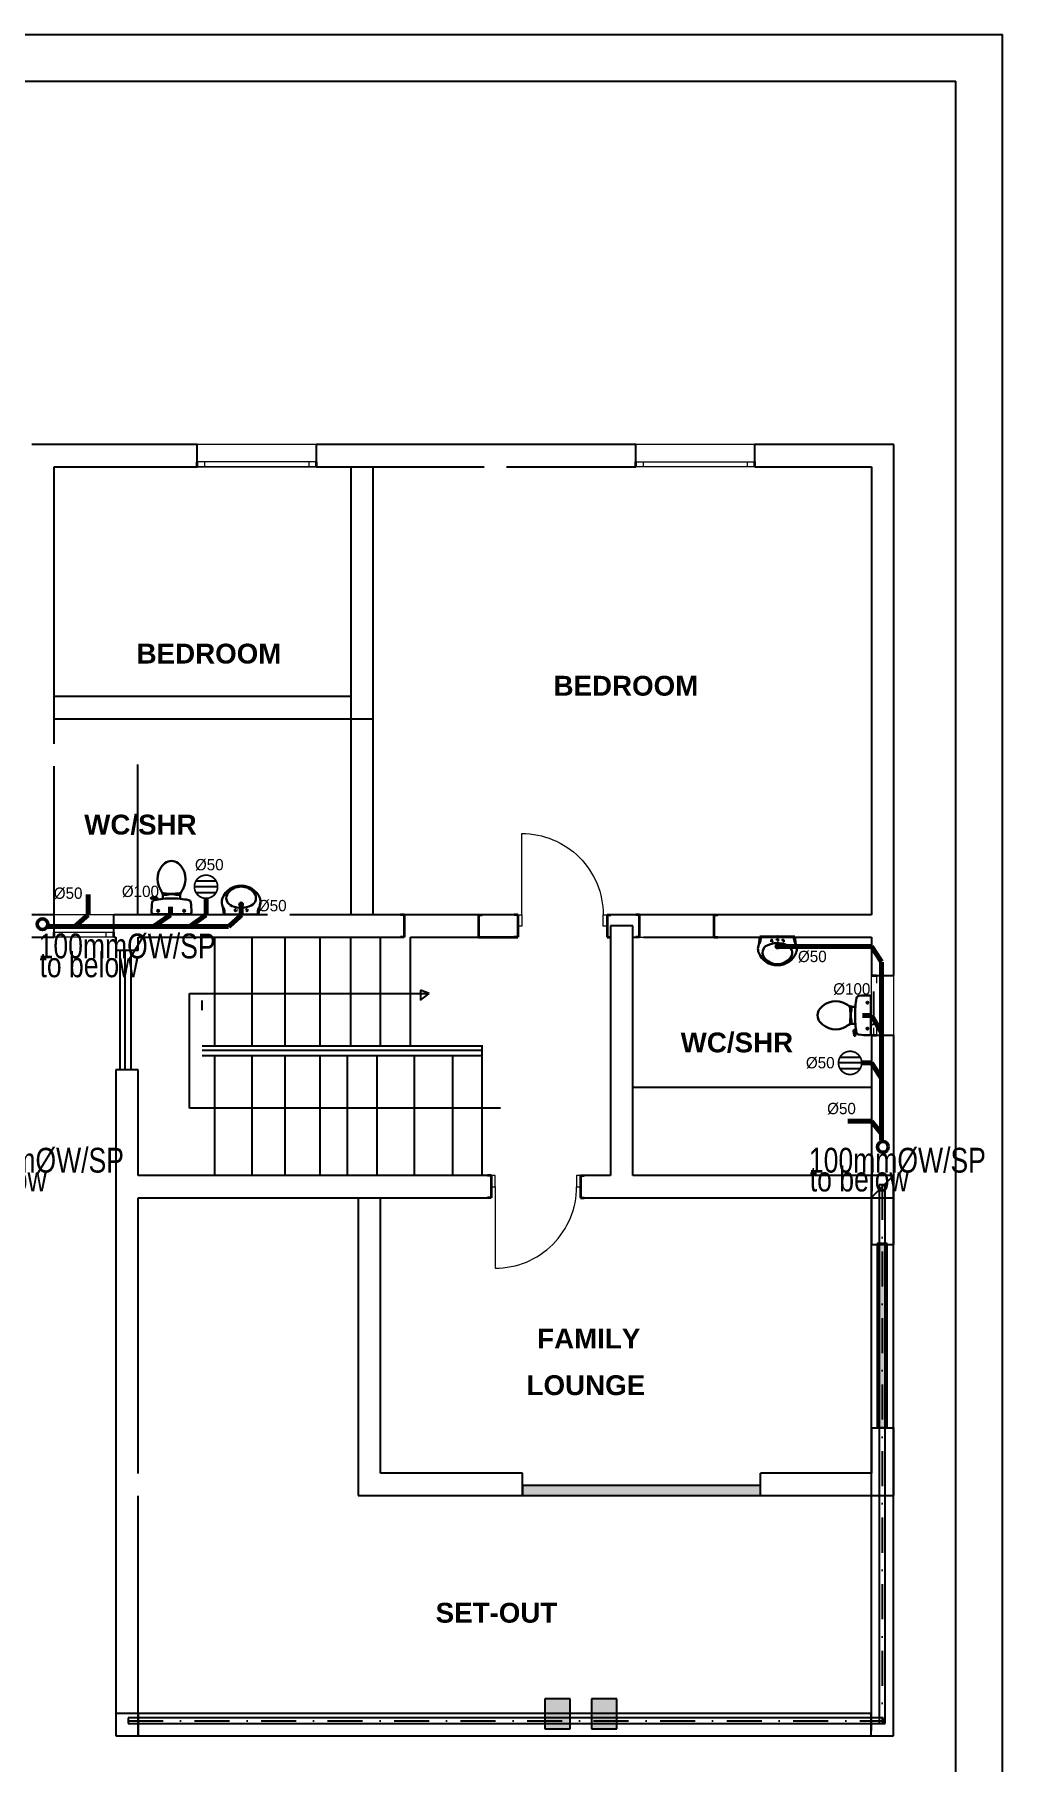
# Model space of a CAD drawing. Header units: inches. Extents: x 23 to 2032867, y 13 to 664695.
# Drawn here: x 350936 to 360691, y 491750 to 509159 of the extents above; entities that cross this region are included whole.
import ezdxf

# ---------------------------------------------------------------- set-up
doc = ezdxf.new("R2010")
doc.units = ezdxf.units.IN
doc.header["$MEASUREMENT"] = 0
for name, pattern in [('DASHED1', [1, 0.3, -0.4, 0.3]), ('Dot & Dashed', [670.277762, 352.777767, -176.388884, 0, -141.111112]), ('Hidden Line', [391.222223, 282.222223, -109])]:
    doc.linetypes.add(name, pattern=pattern)
for name, color, linetype, lineweight, true_color in [('2D Drafting - General_Pen_No__62', 7, 'Continuous', 20, 0xaaaaaa), ('2D Drafting - General_Pen_No__82', 7, 'Continuous', 20, 0xaaaaaa), ('Annotation - Text_Pen_No__86', 7, 'Continuous', 20, 0x5555ff), ('ARCHICAD Doors_Pen_No__23', 7, 'Continuous', 20, 0xff6600), ('ARCHICAD Doors_Pen_No__3', 7, 'Continuous', 18, 0xff6600), ('ARCHICAD Windows_Pen_No__23', 7, 'Continuous', 20, 0xff6600), ('ARCHICAD Windows_Pen_No__3', 7, 'Continuous', 18, 0xff6600), ('Structural - Bearing_Pen_No__160', 7, 'Continuous', 20, 0xb4a35c), ('Structural - Bearing_Pen_No__165', 7, 'Continuous', 13, 0x80d6ff), ('Structural - Bearing_Pen_No__87', 7, 'Continuous', 20, 0x6a6a6a)]:
    doc.layers.add(name, color=color, linetype=linetype, lineweight=lineweight, true_color=true_color)
for name, color, linetype in [('ABG-DI', 1, 'Continuous'), ('E-inst.', 3, 'Continuous'), ('LIAB', 8, 'Continuous'), ('PLOTYR', 15, 'Continuous')]:
    doc.layers.add(name, color=color, linetype=linetype)
for name, color, linetype, lineweight in [('ARCHICAD Doors_Pen_No__27', 7, 'Continuous', 35), ('ARCHICAD Windows_Pen_No__27', 7, 'Continuous', 35), ('Building', 8, 'Continuous', 18), ('Interior - Furniture _Pen_No__16', 124, 'Continuous', 20), ('Interior - Furniture _Pen_No__75', 6, 'Continuous', 20), ('Structural - Bearing_Pen_No__27', 7, 'Continuous', 35), ('waste', 3, 'Continuous', 50)]:
    doc.layers.add(name, color=color, linetype=linetype, lineweight=lineweight)
doc.styles.add('GENERATED_STYLE_2', font='arialbd.ttf')
doc.styles.add('SPIRITTXTSTYLE1', font='ORIG2')

# ---------------------------------------------------------------- blocks, each defined once
blk = doc.blocks.new('drainage')
at = {"layer": 'ABG-DI', "color": 6, "linetype": 'Continuous'}
for p, q in [((47362, -38794), (47570, -38794)), ((47349, -38849), (47583, -38849)), ((47366, -38910), (47566, -38910))]:
    blk.add_line(p, q, dxfattribs=at)
at = {"layer": 'ABG-DI', "color": 6, "linetype": 'Continuous', "const_width": 17.6}
for points in [[(47583, -38849, 1), (47349, -38849)], [(47583, -38849, -1), (47349, -38849)]]:
    blk.add_lwpolyline(points, format="xyb", dxfattribs=at)

msp = doc.modelspace()

# ---------------------------------------------------------------- hatches: boundary and pattern name
at = {"layer": 'Structural - Bearing_Pen_No__160', "linetype": 'Continuous', "lineweight": 25}
for points in [[(356334.851, 492390.561), (356079.473, 492390.561), (356079.473, 492090.561), (356334.851, 492090.561)], [(356803.852, 492390.554), (356548.474, 492390.554), (356548.474, 492090.554), (356803.852, 492090.554)]]:
    msp.add_hatch(color=8, dxfattribs=at).paths.add_polyline_path(points)
at = {"layer": 'Structural - Bearing_Pen_No__165', "linetype": 'Continuous', "lineweight": 25}
for points in [[(359429.984, 496979.716), (359429.984, 495123.494), (359529.984, 495123.494), (359529.984, 496979.716)], [(355853.955, 494439.214), (358253.955, 494439.214), (358253.955, 494539.214), (355853.955, 494539.214)]]:
    msp.add_hatch(color=8, dxfattribs=at).paths.add_polyline_path(points)

# ---------------------------------------------------------------- linework, layer by layer
at = {"color": 8, "linetype": 'Hidden Line'}
for p, q in [((359594.399, 497664.839), (359369.399, 497439.839)), ((359369.399, 497664.839), (359369.399, 497439.839)), ((359369.399, 497439.839), (359594.399, 497664.839)), ((359594.399, 497664.839), (359369.399, 497664.839)), ((359594.399, 492019.787), (359594.399, 497664.839)), ((359369.399, 497439.839), (359369.399, 492019.787)), ((351756.649, 492244.787), (351756.649, 492019.787)), ((351981.649, 492244.787), (351756.649, 492244.787)), ((359369.399, 492244.787), (351981.649, 492244.787)), ((351981.649, 492244.787), (351981.649, 492019.787)), ((351981.649, 492019.787), (351981.649, 492244.787)), ((359369.399, 492019.787), (359369.399, 492244.787)), ((351756.649, 492019.787), (351981.649, 492019.787)), ((351981.649, 492019.787), (359369.399, 492019.787)), ((359369.399, 492019.787), (359594.399, 492019.787))]:
    msp.add_line(p, q, dxfattribs=at)
at = {"layer": '2D Drafting - General_Pen_No__62', "color": 8, "linetype": 'Continuous', "lineweight": 25}
for p, q in [((352497.859, 498343.301), (352497.859, 499497.619)), ((352497.859, 499497.619), (354911.768, 499497.619)), ((354911.768, 499497.619), (354827.094, 499531.126)), ((354827.094, 499531.126), (354827.094, 499432.052)), ((354827.094, 499432.052), (354911.768, 499497.619)), ((355630.844, 498343.301), (352497.859, 498343.301))]:
    msp.add_line(p, q, dxfattribs=at)
at = {"layer": '2D Drafting - General_Pen_No__82', "color": 8, "linetype": 'Continuous', "lineweight": 25}
for p, q in [((352752.294, 498975.483), (352752.294, 500064.693)), ((352752.294, 498975.483), (352752.294, 500064.693)), ((353128.198, 498975.483), (353128.198, 500064.693)), ((353128.198, 498975.483), (353128.198, 500064.693)), ((353461.212, 498975.483), (353461.212, 500064.693)), ((353461.212, 498975.483), (353461.212, 500064.693)), ((353813.365, 498975.483), (353813.365, 500064.693)), ((353813.365, 498975.483), (353813.365, 500064.693)), ((354123.885, 498975.483), (354123.885, 500064.693)), ((354123.885, 498975.483), (354123.885, 500064.693)), ((354423.885, 498975.483), (354423.885, 500064.693)), ((354423.885, 498975.483), (354423.885, 500064.693)), ((354723.885, 498975.483), (354723.885, 500064.693)), ((354723.885, 498975.483), (354723.885, 500064.693)), ((351794.029, 499927.644), (351794.029, 498735.072)), ((351794.029, 499927.644), (351794.029, 498735.072)), ((351844.483, 499927.644), (351844.483, 498735.072)), ((351844.483, 499927.644), (351844.483, 498735.072)), ((351905.745, 499933.58), (351905.745, 498726.519)), ((351905.745, 499933.58), (351905.745, 498726.519)), ((352626.15, 499328.33), (352626.15, 499428.703)), ((352626.15, 499328.33), (352626.15, 499428.703)), ((352626.15, 498971.931), (355454.799, 498971.931)), ((352626.15, 498971.931), (355454.799, 498971.931)), ((355442.519, 498975.483), (355442.519, 497664.839)), ((355442.519, 498975.483), (355442.519, 497664.839)), ((352626.15, 498927.321), (355453.922, 498927.321)), ((352626.15, 498927.321), (355453.922, 498927.321)), ((352626.15, 498871.558), (355454.799, 498871.558)), ((352626.15, 498871.558), (355454.799, 498871.558)), ((352752.294, 497664.839), (352752.294, 498875.11)), ((352752.294, 497664.839), (352752.294, 498875.11)), ((353128.198, 497664.839), (353128.198, 498875.11)), ((353128.198, 497664.839), (353128.198, 498875.11)), ((353461.212, 497664.839), (353461.212, 498875.11)), ((353461.212, 497664.839), (353461.212, 498875.11)), ((353813.365, 497664.839), (353813.365, 498875.11)), ((353813.365, 497664.839), (353813.365, 498875.11)), ((354090.21, 497664.839), (354090.21, 498875.11)), ((354090.21, 497664.839), (354090.21, 498875.11)), ((354390.21, 497664.839), (354390.21, 498875.11)), ((354390.21, 497664.839), (354390.21, 498875.11)), ((354764.002, 497664.839), (354764.002, 498875.11)), ((354764.002, 497664.839), (354764.002, 498875.11)), ((355152.785, 497664.839), (355152.785, 498875.11)), ((355152.785, 497664.839), (355152.785, 498875.11))]:
    msp.add_line(p, q, dxfattribs=at)
at = {"layer": 'ARCHICAD Doors_Pen_No__23', "color": 8, "linetype": 'Continuous'}
for p, q in [((354659.927, 500289.483), (354659.927, 500174.483)), ((355409.927, 500174.483), (355409.927, 500289.483)), ((355807.209, 500289.483), (355847.209, 500289.483)), ((355807.209, 500174.483), (355807.209, 500289.483)), ((355847.209, 500174.483), (355807.209, 500174.483)), ((355847.209, 500289.483), (355847.209, 500174.483)), ((356667.209, 500174.483), (356667.209, 500289.483)), ((356667.209, 500289.483), (356707.209, 500289.483)), ((356707.209, 500174.483), (356667.209, 500174.483)), ((356707.209, 500289.483), (356707.209, 500174.483)), ((357033.967, 500179.483), (357033.967, 500064.483)), ((357783.967, 500064.483), (357783.967, 500179.483)), ((357033.967, 500064.483), (357073.967, 500064.483)), ((357743.967, 500064.483), (357783.967, 500064.483)), ((355578.972, 497664.839), (355538.972, 497664.839)), ((355538.972, 497664.839), (355538.972, 497549.839)), ((355578.972, 497549.839), (355578.972, 497664.839)), ((356438.972, 497664.839), (356398.972, 497664.839)), ((356398.972, 497664.839), (356398.972, 497549.839)), ((356438.972, 497549.839), (356438.972, 497664.839)), ((355538.972, 497549.839), (355578.972, 497549.839)), ((356398.972, 497549.839), (356438.972, 497549.839))]:
    msp.add_line(p, q, dxfattribs=at)
at = {"layer": 'ARCHICAD Doors_Pen_No__27', "color": 8, "linetype": 'Continuous'}
for p, q in [((354659.927, 500289.483), (354622.927, 500289.483)), ((354659.927, 500289.483), (354659.927, 500174.483)), ((354659.927, 500174.483), (354659.927, 500064.483)), ((355409.927, 500289.483), (355409.927, 500174.483)), ((355409.927, 500289.483), (355446.927, 500289.483)), ((355409.927, 500174.483), (355409.927, 500064.483)), ((355807.209, 500289.483), (355770.209, 500289.483)), ((355807.209, 500289.483), (355807.209, 500174.483)), ((355807.209, 500174.483), (355807.209, 500064.483)), ((356707.209, 500289.483), (356707.209, 500174.483)), ((356707.209, 500289.483), (356744.209, 500289.483)), ((356707.209, 500174.483), (356707.209, 500064.483)), ((357033.967, 500289.483), (356996.967, 500289.483)), ((357033.967, 500179.483), (357033.967, 500289.483)), ((357033.967, 500064.483), (357033.967, 500179.483)), ((357783.967, 500179.483), (357783.967, 500289.483)), ((357783.967, 500289.483), (357820.967, 500289.483)), ((357783.967, 500064.483), (357783.967, 500179.483)), ((354659.927, 500064.483), (354622.927, 500064.483)), ((355409.927, 500064.483), (355807.209, 500064.483)), ((355807.209, 500064.483), (355770.209, 500064.483)), ((356707.209, 500064.483), (356744.209, 500064.483)), ((357033.967, 500064.483), (356996.967, 500064.483)), ((357783.967, 500064.483), (357820.967, 500064.483)), ((355538.972, 497664.839), (355501.972, 497664.839)), ((355538.972, 497664.839), (355538.972, 497549.839)), ((356438.972, 497664.839), (356438.972, 497549.839)), ((356438.972, 497664.839), (356475.972, 497664.839)), ((355538.972, 497439.839), (355501.972, 497439.839)), ((355538.972, 497549.839), (355538.972, 497439.839)), ((356438.972, 497549.839), (356438.972, 497439.839)), ((356438.972, 497439.839), (356475.972, 497439.839))]:
    msp.add_line(p, q, dxfattribs=at)
at = {"layer": 'ARCHICAD Doors_Pen_No__3', "color": 8, "linetype": 'Continuous'}
for p, q in [((355847.209, 500289.483), (355847.209, 501109.483)), ((355578.972, 497549.839), (355578.972, 496729.839))]:
    msp.add_line(p, q, dxfattribs=at)
at = {"layer": 'ARCHICAD Doors_Pen_No__3', "color": 8, "linetype": 'Continuous', "extrusion": (0, 0, -1)}
msp.add_ellipse((355847.209, 500289.483), major_axis=(-579.828, 579.828), ratio=1, start_param=0.785398163, end_param=2.35619449, dxfattribs=at)
at = {"layer": 'ARCHICAD Doors_Pen_No__3', "color": 8, "linetype": 'Continuous'}
msp.add_ellipse((355578.972, 497549.839), major_axis=(579.828, 579.828), ratio=1, start_param=3.926990817, end_param=5.497787144, dxfattribs=at)
at = {"layer": 'ARCHICAD Windows_Pen_No__23', "color": 8, "linetype": 'Continuous'}
for p, q in [((352651.366, 504855.241), (352576.366, 504855.241)), ((352576.366, 504805.241), (352651.366, 504805.241)), ((352651.366, 504805.241), (352651.366, 504855.241)), ((353776.366, 504855.241), (353701.366, 504855.241)), ((353701.366, 504855.241), (353701.366, 504805.241)), ((353701.366, 504805.241), (353776.366, 504805.241)), ((356996.328, 504855.241), (357071.328, 504855.241)), ((357071.328, 504805.241), (356996.328, 504805.241)), ((357071.328, 504855.241), (357071.328, 504805.241)), ((358121.328, 504805.241), (358121.328, 504855.241)), ((358121.328, 504855.241), (358196.328, 504855.241)), ((358196.328, 504805.241), (358121.328, 504805.241)), ((351134.399, 500114.483), (351209.399, 500114.483)), ((351209.399, 500064.483), (351134.399, 500064.483)), ((351209.399, 500114.483), (351209.399, 500064.483)), ((351659.399, 500064.483), (351659.399, 500114.483)), ((351659.399, 500114.483), (351734.399, 500114.483)), ((351734.399, 500064.483), (351659.399, 500064.483)), ((359371.416, 499602.715), (359371.416, 499677.715)), ((359421.416, 499677.715), (359421.416, 499602.715)), ((359371.416, 499077.715), (359371.416, 499152.715)), ((359371.416, 499077.715), (359371.416, 499152.715)), ((359393.666, 499077.715), (359393.666, 499152.715)), ((359421.416, 499152.715), (359421.416, 499077.715))]:
    msp.add_line(p, q, dxfattribs=at)
at = {"layer": 'ARCHICAD Windows_Pen_No__27', "color": 8, "linetype": 'Continuous'}
for p, q in [((352576.366, 504805.241), (352576.366, 504855.241)), ((353776.366, 504805.241), (353776.366, 504855.241)), ((356996.328, 504805.241), (356996.328, 504855.241)), ((358196.328, 504805.241), (358196.328, 504855.241)), ((351134.399, 500064.483), (351134.399, 500114.483)), ((351734.399, 500064.483), (351734.399, 500114.483)), ((359371.416, 499677.715), (359421.416, 499677.715)), ((359371.416, 499077.715), (359421.416, 499077.715))]:
    msp.add_line(p, q, dxfattribs=at)
at = {"layer": 'ARCHICAD Windows_Pen_No__3', "color": 8, "linetype": 'Continuous'}
for p, q in [((353776.366, 505030.241), (352576.366, 505030.241)), ((358196.328, 505030.241), (356996.328, 505030.241)), ((353776.366, 504805.241), (352576.366, 504805.241)), ((353701.366, 504855.241), (352651.366, 504855.241)), ((352651.366, 504805.241), (353701.366, 504805.241)), ((358196.328, 504805.241), (356996.328, 504805.241)), ((357071.328, 504855.241), (358121.328, 504855.241)), ((358121.328, 504805.241), (357071.328, 504805.241)), ((351734.399, 500289.483), (351134.399, 500289.483)), ((351734.399, 500064.483), (351134.399, 500064.483)), ((351209.399, 500114.483), (351659.399, 500114.483)), ((351659.399, 500064.483), (351209.399, 500064.483)), ((359371.416, 499077.715), (359371.416, 499677.715)), ((359596.416, 499077.715), (359596.416, 499677.715))]:
    msp.add_line(p, q, dxfattribs=at)
at = {"layer": 'Building', "linetype": 'Continuous', "lineweight": 30, "ltscale": 1000}
for p, q in [((352110.277, 500454.533), (352108.901, 500459.418)), ((352112.076, 500464.328), (352152.479, 500470.351)), ((352143.622, 500455.413), (352114.517, 500451.724)), ((352152.227, 500449.288), (352153.903, 500441.324)), ((352174.9, 500453.566), (352152.414, 500448.397)), ((352177.302, 500445.149), (352174.083, 500456.429)), ((352230.025, 500475.34), (352230.025, 500451.556)), ((352237.799, 500505.85), (352237.799, 500490.685)), ((352237.799, 500490.685), (352271.883, 500490.685)), ((352264.091, 500490.685), (352264.091, 500503.708)), ((352271.883, 500490.685), (352271.883, 500503.259)), ((352271.883, 500494.813), (352288.885, 500494.813)), ((352343.973, 500498.553), (352288.885, 500498.553)), ((352288.885, 500494.813), (352288.885, 500498.553)), ((352343.973, 500494.813), (352343.973, 500498.553)), ((352360.975, 500494.813), (352343.973, 500494.813)), ((352360.975, 500490.685), (352360.975, 500504.116)), ((352395.059, 500490.685), (352360.975, 500490.685)), ((352368.767, 500490.685), (352368.767, 500504.715)), ((352395.059, 500507.368), (352395.059, 500490.685)), ((352402.832, 500451.556), (352402.832, 500475.34)), ((352123.039, 500295.816), (352509.819, 500295.816)), ((352842.376, 500294.043), (353194.149, 500294.043)), ((352842.376, 500294.043, -1683.122), (353194.149, 500294.043, -1683.122)), ((352852.49, 500294.043), (352850.615, 500316.39)), ((352852.49, 500294.043, -1683.122), (352850.615, 500316.39, -1683.122)), ((353184.035, 500294.043), (353185.91, 500316.391)), ((353184.035, 500294.043, -1683.122), (353185.91, 500316.391, -1683.122)), ((358598.434, 500073.325), (358246.661, 500073.325)), ((358598.434, 500073.325, -1683.122), (358246.661, 500073.325, -1683.122)), ((358256.775, 500073.325), (358254.9, 500050.978)), ((358256.775, 500073.325, -1683.122), (358254.9, 500050.978, -1683.122)), ((358588.32, 500073.325), (358590.195, 500050.978)), ((358588.32, 500073.325, -1683.122), (358590.195, 500050.978, -1683.122)), ((359365.083, 499085.039), (359365.083, 499471.82)), ((359153.531, 499357.059), (359170.214, 499357.059)), ((359170.214, 499330.767), (359156.184, 499330.767)), ((359170.214, 499322.975), (359156.784, 499322.975)), ((359166.086, 499305.973), (359162.347, 499305.973)), ((359162.347, 499305.973), (359162.347, 499250.886)), ((359166.086, 499322.975), (359166.086, 499305.973)), ((359170.214, 499357.059), (359170.214, 499322.975)), ((359209.343, 499364.833), (359185.559, 499364.833)), ((359155.05, 499199.8), (359170.214, 499199.8)), ((359170.214, 499226.092), (359157.191, 499226.092)), ((359170.214, 499233.884), (359157.64, 499233.884)), ((359166.086, 499250.886), (359162.347, 499250.886)), ((359166.086, 499233.884), (359166.086, 499250.886)), ((359170.214, 499199.8), (359170.214, 499233.884)), ((359185.559, 499192.026), (359209.343, 499192.026)), ((359215.75, 499139.303), (359204.471, 499136.084)), ((359207.333, 499136.901), (359212.502, 499114.415)), ((359196.571, 499074.077), (359190.549, 499114.479)), ((359206.367, 499072.278), (359201.481, 499070.901)), ((359205.486, 499105.623), (359209.175, 499076.518)), ((359211.611, 499114.227), (359219.575, 499115.904))]:
    msp.add_line(p, q, dxfattribs=at)
at = {"layer": 'Building', "linetype": 'Continuous', "lineweight": 30, "ltscale": 50}
for p, q in [((352181.623, 500346.753), (352181.623, 500315.01)), ((352443.442, 500346.891), (352443.442, 500314.872)), ((353044.611, 500394.925), (352991.913, 500394.925)), ((353044.611, 500394.925, -1683.122), (352991.913, 500394.925, -1683.122)), ((353018.262, 500367.661), (353018.262, 500421.861)), ((353018.262, 500367.661, -1683.122), (353018.262, 500421.861, -1683.122)), ((352165.752, 500330.881), (352197.495, 500330.881)), ((352427.433, 500330.881), (352459.452, 500330.881)), ((358422.547, 499999.708), (358422.547, 499945.507)), ((358422.547, 499999.708, -1683.122), (358422.547, 499945.507, -1683.122)), ((358396.199, 499972.443), (358448.896, 499972.443)), ((358396.199, 499972.443, -1683.122), (358448.896, 499972.443, -1683.122)), ((359314.009, 499405.443), (359346.027, 499405.443)), ((359330.018, 499389.434), (359330.018, 499421.452)), ((359314.146, 499143.624), (359345.89, 499143.624)), ((359330.018, 499127.752), (359330.018, 499159.496))]:
    msp.add_line(p, q, dxfattribs=at)
at = {"layer": 'Building', "linetype": 'DASHED1', "lineweight": 30, "ltscale": 50}
for p, q in [((352944.468, 500337.728), (352979.848, 500337.728)), ((352944.468, 500337.728, -1683.122), (352979.848, 500337.728, -1683.122)), ((352962.158, 500320.686), (352962.158, 500355.61)), ((352962.158, 500320.686, -1683.122), (352962.158, 500355.61, -1683.122)), ((353018.262, 500316.273), (353018.262, 500351.198)), ((353018.262, 500316.273, -1683.122), (353018.262, 500351.198, -1683.122)), ((353092.057, 500337.728), (353056.676, 500337.728)), ((353092.057, 500337.728, -1683.122), (353056.676, 500337.728, -1683.122)), ((353074.366, 500320.686), (353074.366, 500355.61)), ((353074.366, 500320.686, -1683.122), (353074.366, 500355.61, -1683.122)), ((353000.572, 500333.316), (353035.953, 500333.316)), ((353000.572, 500333.316, -1683.122), (353035.953, 500333.316, -1683.122)), ((358348.753, 500029.64), (358384.134, 500029.64)), ((358348.753, 500029.64, -1683.122), (358384.134, 500029.64, -1683.122)), ((358366.443, 500046.683), (358366.443, 500011.758)), ((358366.443, 500046.683, -1683.122), (358366.443, 500011.758, -1683.122)), ((358440.238, 500034.052), (358404.857, 500034.052)), ((358440.238, 500034.052, -1683.122), (358404.857, 500034.052, -1683.122)), ((358422.547, 500051.095), (358422.547, 500016.171)), ((358422.547, 500051.095, -1683.122), (358422.547, 500016.171, -1683.122)), ((358496.342, 500029.64), (358460.961, 500029.64)), ((358496.342, 500029.64, -1683.122), (358460.961, 500029.64, -1683.122)), ((358478.651, 500046.683), (358478.651, 500011.758)), ((358478.651, 500046.683, -1683.122), (358478.651, 500011.758, -1683.122))]:
    msp.add_line(p, q, dxfattribs=at)
at = {"layer": 'Building', "linetype": 'Continuous', "ltscale": 200}
for p, q in [((352322.763, 500289.483), (352310.095, 500302.15)), ((352310.095, 500302.15), (352310.095, 500289.483)), ((352310.095, 500289.483), (352322.763, 500302.15)), ((352322.763, 500302.15), (352322.763, 500289.483)), ((359358.749, 499284.763), (359371.416, 499284.763)), ((359371.416, 499284.763), (359358.749, 499272.096)), ((359371.416, 499272.096), (359358.749, 499284.763)), ((359358.749, 499272.096), (359371.416, 499272.096))]:
    msp.add_line(p, q, dxfattribs=at)
at = {"layer": 'Building', "linetype": 'Continuous', "lineweight": 30, "ltscale": 200}
for p, q in [((353022.823, 500289.483), (353013.702, 500298.603)), ((353013.702, 500298.603), (353013.702, 500289.483)), ((353013.702, 500289.483), (353022.823, 500298.603)), ((353022.823, 500289.483, -1683.122), (353013.702, 500298.603, -1683.122)), ((353013.702, 500298.603, -1683.122), (353013.702, 500289.483, -1683.122)), ((353013.702, 500289.483, -1683.122), (353022.823, 500298.603, -1683.122)), ((353022.823, 500298.603), (353022.823, 500289.483)), ((353022.823, 500298.603, -1683.122), (353022.823, 500289.483, -1683.122)), ((358417.987, 500068.765), (358417.987, 500077.886)), ((358417.987, 500077.886), (358427.107, 500068.765)), ((358427.107, 500077.886), (358417.987, 500068.765)), ((358417.987, 500068.765, -1683.122), (358417.987, 500077.886, -1683.122)), ((358417.987, 500077.886, -1683.122), (358427.107, 500068.765, -1683.122)), ((358427.107, 500077.886, -1683.122), (358417.987, 500068.765, -1683.122)), ((358427.107, 500068.765), (358427.107, 500077.886)), ((358427.107, 500068.765, -1683.122), (358427.107, 500077.886, -1683.122))]:
    msp.add_line(p, q, dxfattribs=at)
at = {"layer": 'Building', "linetype": 'Continuous', "lineweight": 30, "ltscale": 50}
for centre in [(352181.623, 500330.881), (352443.442, 500330.881), (359330.018, 499405.443), (359330.018, 499143.624)]:
    msp.add_circle(centre, 9.351, dxfattribs=at)
at = {"layer": 'Building', "linetype": 'DASHED1', "lineweight": 30, "ltscale": 50}
for centre in [(352962.158, 500337.728), (352962.158, 500337.728, -1683.122), (353018.262, 500333.316), (353018.262, 500333.316, -1683.122), (353074.366, 500337.728), (353074.366, 500337.728, -1683.122), (358366.443, 500029.64), (358366.443, 500029.64, -1683.122), (358422.547, 500034.052), (358422.547, 500034.052, -1683.122), (358478.651, 500029.64), (358478.651, 500029.64, -1683.122)]:
    msp.add_circle(centre, 9.504, dxfattribs=at)
at = {"layer": 'Building', "linetype": 'Continuous', "lineweight": 30, "ltscale": 1000}
for centre, radius in [((353018.262, 500394.925), 18.608), ((353018.262, 500394.925, -1683.122), 18.608), ((353018.262, 500394.925), 10.99), ((353018.262, 500394.925, -1683.122), 10.99), ((358422.547, 499972.443), 18.608), ((358422.547, 499972.443, -1683.122), 18.608), ((358422.547, 499972.443), 10.99), ((358422.547, 499972.443, -1683.122), 10.99)]:
    msp.add_circle(centre, radius, dxfattribs=at)
for centre, radius, start, end in [((352379.128, 500651.191), 204.567, 129.1208282, 211.0923054), ((352316.429, 500728.285), 105.195, 50.8791806, 129.1208282), ((352253.729, 500651.191), 204.567, 328.9077103, 50.8791806), ((352504.225, 500726.631), 350.65, 211.0923054, 213.8429316), ((352129.46, 500475.34), 100.566, 0.0000019, 33.8429404), ((352239.405, 500521.351), 15.584, 217.7817379, 264.3005444), ((352394.743, 500523.027), 15.584, 276.9358105, 322.5800181), ((352503.398, 500475.34), 100.566, 146.1570684, 180), ((352128.633, 500726.631), 350.65, 326.1570702, 328.9077103), ((353018.267, 500382.797), 203.147, 22.4424723, 158.1531127), ((353018.267, 500382.797, -1683.122), 203.147, 22.4424723, 158.1531127), ((352952.194, 500458.948), 83.628, 141.6817737, 253.2461383), ((352952.194, 500458.948, -1683.122), 83.628, 141.6817737, 253.2461383), ((353018.262, 500405.915), 168.347, 38.53754, 141.4625075), ((353018.262, 500405.915, -1683.122), 168.347, 38.53754, 141.4625075), ((353085.286, 500459.3), 82.661, 295.2174734, 38.537704), ((353085.286, 500459.3, -1683.122), 82.661, 295.2174734, 38.537704), ((352112.651, 500460.475), 3.896, 98.4778948, 195.7397884), ((352114.027, 500455.589), 3.896, 195.7397884, 277.2238087), ((353011.898, 500317.346), 896.106, 173.6508475, 180), ((352147.245, 500413.555), 26.118, 100.7270761, 173.6508475), ((352316.429, 499520.489), 935.068, 95.3019114, 100.7270761), ((352144.602, 500447.683), 7.792, 11.8886154, 97.22379), ((352155.35, 500451.083), 19.481, 15.9271971, 98.4778948), ((352316.249, 499522.429), 933.119, 84.6980974, 95.3019114), ((352309.505, 501223.724), 721.447, 264.3005444, 276.9358206), ((352316.429, 499520.489), 935.068, 79.2903908, 84.6980974), ((352485.27, 500413.238), 26.494, 6.330877, 79.2903908), ((351620.96, 500317.346), 896.106, 0.0000019, 6.330877), ((352926.495, 500420.603), 103.901, 157.5093438, 189.5474663), ((352926.495, 500420.603, -1683.122), 103.901, 157.5093438, 189.5474663), ((352260.126, 500252.556), 583.726, 4.075602, 14.9730049), ((352260.126, 500252.556, -1683.122), 583.726, 4.075602, 14.9730049), ((352944.001, 500410.035), 124.156, 155.8931025, 156.0931451), ((352944.001, 500410.035, -1683.122), 124.156, 155.8931025, 156.0931451), ((352746.713, 500316.39), 103.901, 0.0000006, 30.0992783), ((352746.713, 500316.39, -1683.122), 103.901, 0.0000006, 30.0992783), ((353017.909, 500599.276), 238.006, 247.8276538, 295.5349405), ((353017.909, 500599.276, -1683.122), 238.006, 247.8276538, 295.5349405), ((353289.812, 500316.391), 103.901, 149.9007316, 180.0000094), ((353289.812, 500316.391, -1683.122), 103.901, 149.9007316, 180.0000094), ((353776.399, 500252.556), 583.726, 165.0270052, 175.9244355), ((353776.399, 500252.556, -1683.122), 583.726, 165.0270052, 175.9244355), ((353110.029, 500420.603), 103.901, 350.4525984, 22.4906661), ((353110.029, 500420.603, -1683.122), 103.901, 350.4525984, 22.4906661), ((352149.604, 500316.744), 33.819, 178.9808265, 218.2302081), ((352483.254, 500316.744), 33.819, 321.7697938, 1.0191617), ((357664.411, 500114.812), 583.726, 345.0270052, 355.9244355), ((357664.411, 500114.812, -1683.122), 583.726, 345.0270052, 355.9244355), ((358150.998, 500050.978), 103.901, 329.9007316, 0.0000094), ((358150.998, 500050.978, -1683.122), 103.901, 329.9007316, 0.0000094), ((358422.901, 499768.093), 238.006, 67.8276538, 115.5349405), ((358422.901, 499768.093, -1683.122), 238.006, 67.8276538, 115.5349405), ((358488.616, 499908.421), 83.628, 321.6817737, 73.2461383), ((358488.616, 499908.421, -1683.122), 83.628, 321.6817737, 73.2461383), ((358694.096, 500050.978), 103.901, 180.0000006, 210.0992783), ((358694.096, 500050.978, -1683.122), 103.901, 180.0000006, 210.0992783), ((359180.684, 500114.812), 583.726, 184.075602, 194.9730049), ((359180.684, 500114.812, -1683.122), 583.726, 184.075602, 194.9730049), ((358330.781, 499946.765), 103.901, 170.4525984, 202.4906661), ((358330.781, 499946.765, -1683.122), 103.901, 170.4525984, 202.4906661), ((358422.543, 499984.572), 203.147, 202.4424723, 338.1531127), ((358422.543, 499984.572, -1683.122), 203.147, 202.4424723, 338.1531127), ((358355.523, 499908.068), 82.661, 115.2174734, 218.537704), ((358355.523, 499908.068, -1683.122), 82.661, 115.2174734, 218.537704), ((358422.547, 499961.453), 168.347, 218.53754, 321.4625075), ((358422.547, 499961.453, -1683.122), 168.347, 218.53754, 321.4625075), ((358496.809, 499957.334), 124.156, 335.8931025, 336.0931451), ((358496.809, 499957.334, -1683.122), 124.156, 335.8931025, 336.0931451), ((358514.314, 499946.765), 103.901, 337.5093438, 9.5474663), ((358514.314, 499946.765, -1683.122), 103.901, 337.5093438, 9.5474663), ((359247.662, 499447.271), 26.494, 96.330877, 169.2903908), ((359343.554, 498582.961), 896.106, 90.0000019, 96.330877), ((359344.155, 499445.254), 33.819, 51.7697938, 91.0191617), ((358932.614, 499278.429), 105.195, 140.8791806, 219.1208282), ((359009.709, 499215.73), 204.567, 58.9077103, 140.8791806), ((358934.268, 499090.634), 350.65, 56.1570702, 58.9077103), ((359185.559, 499465.399), 100.566, 236.1570684, 270), ((359137.872, 499356.744), 15.584, 6.9358105, 52.5800181), ((358437.175, 499271.506), 721.447, 354.3005444, 6.9358206), ((360138.47, 499278.25), 933.119, 174.6980974, 185.3019114), ((360140.41, 499278.429), 935.068, 169.2903908, 174.6980974), ((359009.709, 499341.129), 204.567, 219.1208282, 301.0923054), ((358934.268, 499466.226), 350.65, 301.0923054, 303.8429316), ((359185.559, 499091.46), 100.566, 90.0000019, 123.8429404), ((359139.548, 499201.406), 15.584, 307.7817379, 354.3005444), ((359209.816, 499117.351), 19.481, 105.9271971, 188.4778948), ((360140.41, 499278.429), 935.068, 185.3019114, 190.7270761), ((359200.425, 499074.651), 3.896, 188.4778948, 285.7397884), ((359213.216, 499106.602), 7.792, 101.8886154, 187.22379), ((359205.31, 499076.028), 3.896, 285.7397884, 7.2238087), ((359247.344, 499109.246), 26.118, 190.7270761, 263.6508475), ((359343.554, 499973.898), 896.106, 263.6508475, 270), ((359344.155, 499111.605), 33.819, 268.9808265, 308.2302081)]:
    msp.add_arc(centre, radius, start, end, dxfattribs=at)
at = {"layer": 'Interior - Furniture _Pen_No__16', "color": 8, "linetype": 'Continuous', "lineweight": 25}
for p, q in [((359507.695, 497568.492), (359447.695, 497568.492)), ((359447.695, 497568.492), (359447.695, 492141.11)), ((359507.695, 492141.11), (359507.695, 497568.492)), ((351878.27, 492201.11), (351878.27, 492141.11)), ((359487.431, 492201.11), (351878.27, 492201.11)), ((359487.431, 492141.11), (359487.431, 492201.11)), ((351878.27, 492141.11), (359487.431, 492141.11)), ((359447.695, 492141.11), (359507.695, 492141.11))]:
    msp.add_line(p, q, dxfattribs=at)
at = {"layer": 'Interior - Furniture _Pen_No__16', "color": 8, "linetype": 'Dot & Dashed', "lineweight": 25}
for p, q in [((359477.695, 497568.492), (359477.695, 492141.11)), ((351878.27, 492171.11), (359487.431, 492171.11))]:
    msp.add_line(p, q, dxfattribs=at)
at = {"layer": 'Interior - Furniture _Pen_No__75', "color": 8, "linetype": 'Continuous', "lineweight": 25}
for p, q in [((359393.666, 499236.74), (359393.666, 499518.69)), ((359363.127, 499177.641), (359378.592, 499183.845)), ((359378.592, 499183.845), (359393.666, 499190.947))]:
    msp.add_line(p, q, dxfattribs=at)
at = {"layer": 'LIAB', "color": 7, "linetype": 'Continuous', "ltscale": 256.031999}
for p in [(322791.628, 508689.955), (360221.743, 482684)]:
    msp.add_line(p, (360221.743, 508689.955), dxfattribs=at)
at = {"layer": 'PLOTYR', "color": 1, "linetype": 'Continuous', "ltscale": 250}
for p in [(322198.595, 509159.377), (360691.165, 482214.578)]:
    msp.add_line(p, (360691.165, 509159.377), dxfattribs=at)
at = {"layer": 'Structural - Bearing_Pen_No__27', "color": 8, "linetype": 'Continuous', "lineweight": 25}
for p, q in [((351134.399, 505030.241), (350909.399, 505030.241)), ((352576.366, 505030.241), (351134.399, 505030.241)), ((352576.366, 504855.241), (352576.366, 505030.241)), ((353776.366, 504855.241), (353776.366, 505030.241)), ((356996.328, 505030.241), (353776.366, 505030.241)), ((356996.328, 504855.241), (356996.328, 505030.241)), ((358196.328, 504855.241), (358196.328, 505030.241)), ((359596.416, 505030.241), (358196.328, 505030.241)), ((359596.416, 499677.715), (359596.416, 505030.241)), ((351134.399, 502014.741), (351134.399, 504805.241)), ((351134.399, 504805.241), (352576.366, 504805.241)), ((352576.366, 504805.241), (352576.366, 504855.241)), ((353776.366, 504805.241), (353776.366, 504855.241)), ((353776.366, 504805.241), (355468.666, 504805.241)), ((354123.215, 504805.241), (354123.215, 500289.483)), ((354348.215, 500289.483), (354348.215, 504805.241)), ((355693.666, 504805.241), (356996.328, 504805.241)), ((356996.328, 504805.241), (356996.328, 504855.241)), ((358196.328, 504805.241), (358196.328, 504855.241)), ((358196.328, 504805.241), (359371.416, 504805.241)), ((359371.416, 504805.241), (359371.416, 500289.483)), ((354123.215, 502489.119), (351134.399, 502489.119)), ((351134.399, 502264.119), (354348.215, 502264.119)), ((351134.399, 500289.483), (351134.399, 501789.741)), ((351973.296, 501804.275), (351973.296, 500289.483)), ((351134.399, 500289.483), (350909.399, 500289.483)), ((351134.399, 500114.483), (351134.399, 500289.483)), ((351734.399, 500114.483), (351734.399, 500289.483)), ((353284.384, 500289.483), (351734.399, 500289.483)), ((354659.927, 500289.483), (353509.384, 500289.483)), ((354659.927, 500289.483), (354622.927, 500289.483)), ((354659.927, 500289.483), (354659.927, 500174.483)), ((355807.209, 500289.483), (354659.927, 500289.483)), ((354659.927, 500174.483), (354659.927, 500064.483)), ((355409.927, 500289.483), (355446.927, 500289.483)), ((355409.927, 500289.483), (355409.927, 500174.483)), ((355409.927, 500174.483), (355409.927, 500064.483)), ((355807.209, 500289.483), (355693.666, 500289.483)), ((355807.209, 500289.483), (355770.209, 500289.483)), ((355807.209, 500289.483), (355807.209, 500174.483)), ((355807.209, 500174.483), (355807.209, 500064.483)), ((356707.209, 500289.483), (356744.209, 500289.483)), ((356707.209, 500289.483), (356707.209, 500174.483)), ((357033.967, 500289.483), (356707.209, 500289.483)), ((356707.209, 500174.483), (356707.209, 500064.483)), ((356965.308, 500178.006), (356740.308, 500178.006)), ((356740.308, 500178.006), (356740.308, 497664.839)), ((356965.308, 497664.839), (356965.308, 500178.006)), ((357033.967, 500289.483), (356996.967, 500289.483)), ((357033.967, 500179.483), (357033.967, 500289.483)), ((359371.416, 500289.483), (357033.967, 500289.483)), ((357033.967, 500064.483), (357033.967, 500179.483)), ((357783.967, 500289.483), (357820.967, 500289.483)), ((357783.967, 500179.483), (357783.967, 500289.483)), ((357783.967, 500064.483), (357783.967, 500179.483)), ((350909.399, 500064.483), (351134.399, 500064.483)), ((351134.399, 500064.483), (351134.399, 500114.483)), ((351734.399, 500064.483), (351734.399, 500114.483)), ((351734.399, 500064.483), (351756.649, 500064.483)), ((351756.649, 500064.483), (351756.649, 499930.05)), ((351981.649, 499930.05), (351981.649, 500064.483)), ((351981.649, 500064.483), (354659.927, 500064.483)), ((354659.927, 500064.483), (354622.927, 500064.483)), ((354723.885, 500064.483), (355807.209, 500064.483)), ((355409.927, 500064.483), (355807.209, 500064.483)), ((355807.209, 500064.483), (355770.209, 500064.483)), ((356707.209, 500064.483), (356744.209, 500064.483)), ((356707.209, 500064.483), (356740.308, 500064.483)), ((356965.308, 500064.483), (357033.967, 500064.483)), ((357033.967, 500064.483), (356996.967, 500064.483)), ((357073.967, 500064.483), (359371.416, 500064.483)), ((357783.967, 500064.483), (357820.967, 500064.483)), ((359371.416, 500064.483), (359371.416, 499677.715)), ((351981.649, 499930.05), (351756.649, 499930.05)), ((359371.416, 499677.715), (359421.416, 499677.715)), ((359421.416, 499677.715), (359596.416, 499677.715)), ((359371.416, 499077.715), (359421.416, 499077.715)), ((359371.416, 499077.715), (359371.416, 497439.839)), ((359421.416, 499077.715), (359596.416, 499077.715)), ((359596.416, 497439.839), (359596.416, 499077.715)), ((351981.649, 498730.05), (351756.649, 498730.05)), ((351756.649, 498730.05), (351756.649, 497439.839)), ((351981.649, 497664.839), (351981.649, 498730.05)), ((356965.308, 498554.91), (359371.416, 498554.91)), ((355538.972, 497664.839), (351981.649, 497664.839)), ((355538.972, 497664.839), (355501.972, 497664.839)), ((355538.972, 497664.839), (355538.972, 497549.839)), ((356438.972, 497664.839), (356475.972, 497664.839)), ((356438.972, 497664.839), (356438.972, 497549.839)), ((356740.308, 497664.839), (356438.972, 497664.839)), ((359369.399, 497664.839), (356965.308, 497664.839)), ((351756.649, 497439.839), (351756.649, 494662.196)), ((351981.649, 497439.839), (355538.972, 497439.839)), ((351981.649, 494662.196), (351981.649, 497439.839)), ((354196.957, 497439.839), (354196.957, 494439.214)), ((354421.957, 494664.214), (354421.957, 497439.839)), ((355538.972, 497439.839), (355501.972, 497439.839)), ((355538.972, 497549.839), (355538.972, 497439.839)), ((356438.972, 497549.839), (356438.972, 497439.839)), ((356438.972, 497439.839), (356475.972, 497439.839)), ((356438.972, 497439.839), (359369.399, 497439.839)), ((356438.972, 497439.839), (356740.308, 497439.839)), ((359371.416, 497441.857), (359371.416, 496970.305)), ((359371.416, 497439.839), (359596.416, 497439.839)), ((359596.416, 496970.305), (359596.416, 497441.857)), ((359371.416, 496970.305), (359596.416, 496970.305)), ((359529.984, 496979.716), (359429.984, 496979.716)), ((359429.984, 496979.716), (359429.984, 495123.494)), ((359529.984, 495123.494), (359529.984, 496979.716)), ((359371.416, 495123.035), (359596.416, 495123.035)), ((359371.416, 495123.035), (359371.416, 494664.214)), ((359429.984, 495123.494), (359529.984, 495123.494)), ((359596.416, 494439.214), (359596.416, 495123.035)), ((351756.649, 494662.196), (351756.649, 494437.196)), ((355853.955, 494664.214), (354421.957, 494664.214)), ((355853.955, 494439.214), (355853.955, 494664.214)), ((358253.955, 494439.214), (358253.955, 494664.214)), ((359371.416, 494664.214), (358253.955, 494664.214)), ((351756.649, 494437.196), (351756.649, 492019.787)), ((351981.649, 492244.787), (351981.649, 494437.196)), ((354196.957, 494439.214), (355853.955, 494439.214)), ((355853.955, 494539.214), (355853.955, 494439.214)), ((358253.955, 494539.214), (355853.955, 494539.214)), ((355853.955, 494439.214), (358253.955, 494439.214)), ((358253.955, 494439.214), (358253.955, 494539.214)), ((358253.955, 494439.214), (359596.416, 494439.214)), ((356079.473, 492390.561), (356079.473, 492090.561)), ((356334.851, 492390.561), (356079.473, 492390.561)), ((356334.851, 492090.561), (356334.851, 492390.561)), ((356548.474, 492390.554), (356548.474, 492090.554)), ((356803.852, 492390.554), (356548.474, 492390.554)), ((356803.852, 492090.554), (356803.852, 492390.554)), ((351756.649, 492019.787), (351981.649, 492019.787)), ((356079.473, 492090.561), (356334.851, 492090.561)), ((356548.474, 492090.554), (356803.852, 492090.554))]:
    msp.add_line(p, q, dxfattribs=at)
at = {"layer": 'Structural - Bearing_Pen_No__87', "color": 8, "linetype": 'Continuous', "lineweight": 25}
for p, q in [((359369.399, 497664.839), (359369.399, 497439.839)), ((359594.399, 497664.839), (359369.399, 497664.839)), ((359594.399, 492019.787), (359594.399, 497664.839)), ((359369.399, 497439.839), (359369.399, 492244.787)), ((351981.649, 492244.787), (351756.649, 492244.787)), ((359369.399, 492244.787), (351981.649, 492244.787)), ((351756.649, 492019.787), (351981.649, 492019.787)), ((351981.649, 492019.787), (359369.399, 492019.787)), ((359369.399, 492019.787), (359594.399, 492019.787))]:
    msp.add_line(p, q, dxfattribs=at)
at = {"layer": 'waste', "color": 3, "linetype": 'Continuous', "lineweight": 5, "const_width": 50}
for points in [[(351475.113, 500497.41), (351475.113, 500289.483)], [(352306.523, 500374.037), (352306.523, 500289.483)], [(352664.298, 500456.774), (352664.298, 500289.483)], [(353018.262, 500394.761), (353018.262, 500285.376)], [(352892.041, 500171.71), (351052.804, 500171.71)], [(351475.113, 500289.483), (351341.345, 500171.71)], [(352306.523, 500289.483), (352134.548, 500171.71)], [(352664.298, 500289.483), (352498.677, 500171.71)], [(353022.823, 500289.483), (352892.041, 500171.71)], [(358422.548, 499972.443), (359371.416, 499972.443)], [(359371.416, 499972.443), (359472.248, 499816.695)], [(359472.248, 499816.695), (359472.248, 498018.476)], [(359279.611, 499276.328), (359371.416, 499276.328)], [(359371.416, 499276.328), (359472.248, 499104.359)], [(359273.002, 498799.109), (359371.416, 498799.109)], [(359371.416, 498799.109), (359472.248, 498642.044)], [(359132.207, 498210.513), (359371.416, 498210.513)], [(359371.416, 498210.513), (359472.248, 498084.335)]]:
    msp.add_lwpolyline(points, dxfattribs=at)
at = {"layer": 'waste', "color": 3}
for centre in [(351016.606, 500196.032), (359486.504, 497952.072)]:
    msp.add_circle(centre, 53.914, dxfattribs=at)

# ---------------------------------------------------------------- block references
at = {"layer": 'E-inst.', "color": 6, "linetype": 'Continuous', "lineweight": 35, "xscale": -1}
for p in [(400130.166, 539422.374), (406621.785, 537647.624)]:
    msp.add_blockref('drainage', p, dxfattribs=at)

# ---------------------------------------------------------------- texts
at = {"color": 0, "lineweight": 20, "ltscale": 0.45, "style": 'SPIRITTXTSTYLE1', "width": 0.8}
for s, p in [('100mm%%CW/SP ', (350977.374, 499851.461, 2229.12)), ('to below', (350986.118, 499661.708, 2229.12)), ('100mm%%CW/SP ', (350053.674, 497692.93, 2229.12)), ('100mm%%CW/SP ', (358740.692, 497692.93, 2229.12)), ('to below', (350062.419, 497503.178, 2229.12)), ('to below', (358749.436, 497503.178, 2229.12))]:
    msp.add_text(s, height=250, dxfattribs=at).set_placement(p)
at = {"color": 0, "lineweight": 20, "ltscale": 0.45, "char_height": 114.3072, "width": 317.79282, "attachment_point": 3, "style": 'SPIRITTXTSTYLE1'}
for s, insert in [('{\\C256;Ø}50', (352841.426, 500852.956, -777.6)), ('{\\C256;Ø}50', (351418.901, 500565.842, -777.6)), ('{\\C256;Ø}100', (352190.071, 500584.103, -777.6)), ('{\\C256;Ø}50', (353476.464, 500440.192, -777.6)), ('{\\C256;Ø}50', (358919.346, 499928.443, -777.6)), ('{\\C256;Ø}100', (359359.652, 499601.231, -777.6)), ('{\\C256;Ø}50', (358999.358, 498857.831, -777.6)), ('{\\C256;Ø}50', (359213.569, 498396.037, -777.6))]:
    msp.add_mtext(s, dxfattribs=dict(at, insert=insert))
at = {"layer": 'Annotation - Text_Pen_No__86', "color": 8, "linetype": 'Hidden Line', "lineweight": 25, "style": 'GENERATED_STYLE_2'}
for s, p in [('BEDROOM', (351964.5, 502822.308)), ('BEDROOM', (356166.408, 502498.409)), ('WC/SHR', (351436.777, 501099.39)), ('WC/SHR', (357448.069, 498904.643)), ('FAMILY', (356001.899, 495921.099)), ('LOUNGE', (355895.384, 495451.746)), ('SET-OUT', (354978.435, 493158.591))]:
    msp.add_text(s, height=200, dxfattribs=at).set_placement(p)

doc.saveas('drawing.dxf')
